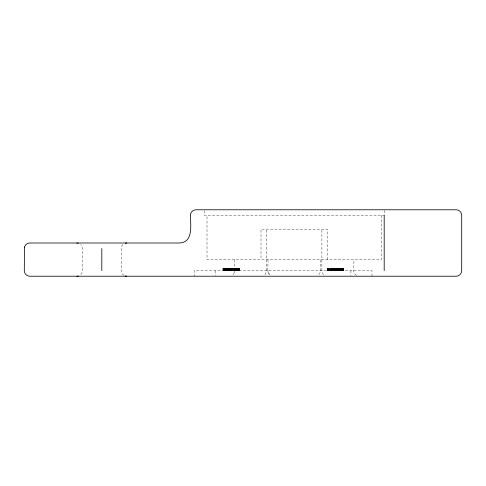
<?xml version="1.0" encoding="UTF-8"?>
<svg xmlns="http://www.w3.org/2000/svg" width="486" height="486" viewBox="0 0 486 486"><rect width="100%" height="100%" fill="white"/><g stroke="black" fill="none" stroke-linecap="round" stroke-linejoin="round"><path stroke-width="0.36" stroke-dasharray="2.43 1.82" d="M234.695 270.684L234.525 272.117L233.086 274.596L233.948 273.454M80.81 274.596L82.243 272.117L82.438 270.684L82.438 248.534L81.691 245.77L80.81 244.622M122.818 244.622L121.937 245.77L121.19 248.534L121.19 270.684L121.937 273.454L123.966 275.477M264.906 274.596L265.793 273.454L266.541 270.684L266.541 229.161M318.877 274.596C322.425 270.508 319.575 264.402 320.511 259.609M356.524 275.477C351.293 272.057 354.737 264.584 353.735 259.609M267.895 259.609C268.861 264.402 265.982 270.52 269.554 274.596M323.524 274.596L322.637 273.454L321.89 270.684L321.89 229.161M268.637 273.454L269.523 274.596M267.914 270.684L268.108 272.117M384.189 210.474L384.189 215.316L204.242 215.316L204.242 210.474M381.419 215.316L381.419 259.609L207.012 259.609L207.012 215.316M371.966 276.218L371.966 270.684L194.236 270.684L194.236 276.218M350.928 270.684L350.928 275.526M343.535 270.684L343.517 268.466L327.084 268.466L327.084 270.684M343.474 270.684L343.408 268.466L343.395 270.684M343.207 268.466L343.201 270.684M343.152 268.466L343.152 270.684M342.988 268.466L342.982 270.684M342.812 268.466L342.873 270.684M342.721 268.466L342.721 270.684M342.581 268.466L342.539 270.684M342.436 268.466L342.436 270.684M342.29 268.466L342.296 270.684M342.266 268.466L342.266 270.684M342.12 268.466L342.12 270.684M342.016 268.466L342.016 270.684M341.573 268.466L341.573 270.684M341.379 268.466L341.379 270.684M341.336 268.466L341.324 270.684M340.759 268.466L340.759 270.684M340.619 268.466L340.619 270.684M340.546 268.466L340.492 270.684M340.431 268.466L340.431 270.684M340.346 268.466L340.273 270.684M340.261 268.466L340.176 270.684M340.121 268.466L340.097 270.684M339.963 268.466L340.006 270.684M339.902 268.466L339.902 270.684M339.811 268.466L339.811 270.684M339.757 268.466L339.757 270.684M339.586 268.466L339.586 270.684M339.52 268.466L339.465 270.684M339.155 268.466L339.185 270.684M339.082 268.466L339.082 270.684M339.009 268.466L339.009 270.684M338.924 268.466L338.924 270.684M338.827 268.466L338.827 270.684M338.651 268.466L338.742 270.684M338.62 268.466L338.62 270.684M338.463 268.466L338.463 270.684M338.371 268.466L338.371 270.684M338.317 268.466L338.317 270.684M338.213 268.466L338.213 270.684M338.049 268.466L338.049 270.684M337.946 268.466L337.946 270.684M337.734 268.466L337.734 270.684M337.709 268.466L337.715 270.684M337.406 268.466L337.381 270.684M337.248 268.466L337.248 270.684L337.132 268.466M337.053 268.466L337.065 270.684M337.023 268.466L337.023 270.684M336.622 270.684L336.622 268.466L336.591 270.684M336.385 268.466L336.385 270.684M336.312 268.466L336.312 270.684M336.002 268.466L336.002 270.684M335.893 268.466L335.911 270.684M335.796 268.466L335.759 270.684M335.474 268.466L335.474 270.684M335.304 268.466L335.304 270.684M335.273 268.466L335.273 270.684M334.994 268.466L334.994 270.684M334.811 268.466L334.811 270.684M334.611 268.466L334.611 270.684M334.453 268.466L334.453 270.684M334.344 268.466L334.344 270.684M334.289 268.466L334.265 270.684M334.168 268.466L334.168 270.684M334.052 268.466L334.064 270.684M333.973 268.466L333.973 270.684M333.846 268.466L333.827 270.684M333.748 268.466L333.748 270.684M333.584 268.466L333.584 270.684M333.493 268.466L333.518 270.684M333.183 268.466L333.183 270.684M333.123 268.466L333.123 270.684M333.062 268.466L333.038 270.684M332.916 268.466L332.965 270.684M332.643 268.466L332.643 270.684M332.503 268.466L332.503 270.684M332.442 268.466L332.442 270.684M332.345 268.466L332.345 270.684M332.217 268.466L332.217 270.684M332.102 270.684L332.102 268.466L332.011 270.684M331.92 270.684L331.883 268.466L331.81 270.684M331.677 268.466L331.677 270.684M331.507 268.466L331.507 270.684M331.44 268.466L331.44 270.684M331.343 268.466L331.288 270.684M331.227 268.466L331.209 270.684M331.094 268.466L331.094 270.684M330.996 268.466L330.996 270.684M330.753 268.466L330.826 270.684M330.693 268.466L330.723 270.684M330.553 268.466L330.553 270.684M330.516 268.466L330.48 270.684M330.395 268.466L330.413 270.684M330.322 268.466L330.249 270.684M330.152 268.466L330.14 270.684M330.067 268.466L330.134 270.684M329.994 268.466L330.012 270.684M329.332 270.684L329.332 268.466L329.283 270.684M329.204 268.466L329.204 270.684M328.56 268.466L328.56 270.684M328.463 268.466L328.463 270.684M328.317 268.466L328.348 270.684M328.08 268.466L328.08 270.684M327.643 268.466L327.637 270.684M327.412 259.609L327.412 229.161L261.018 229.161L261.018 259.609M327.442 268.466L327.479 270.684M327.394 268.466L327.394 270.684M327.218 268.466L327.218 270.684M327.163 268.466L327.175 270.684M239.319 270.684L239.319 268.466L222.867 268.466L222.91 270.684M239.312 268.466L239.276 270.684M239.185 268.466L239.161 270.684M239.033 268.466L239.033 270.684M238.99 268.466L238.936 270.684M238.772 268.466L238.741 270.684M238.656 268.466L238.656 270.684M238.505 268.466L238.505 270.684M238.219 268.466L238.219 270.684M238.11 268.466L238.146 270.684M238.043 268.466L238.079 270.684M237.97 270.684L237.903 268.466L237.897 270.684M237.581 268.466L237.581 270.684M237.229 268.466L237.283 270.684M237.18 268.466L237.162 270.684M237.059 268.466L237.059 270.684M236.974 268.466L236.974 270.684M236.882 268.466L236.882 270.684M236.403 268.466L236.403 270.684M236.348 268.466L236.318 270.684M236.269 268.466L236.275 270.684M236.099 270.684L236.099 268.466L236.044 270.684M235.917 268.466L235.886 270.684L235.85 268.466M235.686 268.466L235.728 270.684M235.631 268.466L235.631 270.684M235.522 268.466L235.54 270.684M235.37 268.466L235.37 270.684M235.303 268.466L235.303 270.684M235.188 268.466L235.212 270.684L235.133 268.466M235.054 268.466L235.054 270.684M234.829 268.466L234.793 270.684M234.72 259.609L234.677 270.684L234.61 268.466M234.513 268.466L234.501 270.684M234.452 268.466L234.434 270.684M234.313 270.684L234.301 268.466L234.197 270.684M233.833 268.466L233.833 270.684M233.59 268.466L233.584 270.684M233.493 268.466L233.505 270.684M233.444 268.466L233.444 270.684M233.213 268.466L233.189 270.684M233.037 268.466L232.97 270.684M232.903 270.684L232.837 268.466L232.806 270.684M232.405 268.466L232.375 270.684M231.877 268.466L231.877 270.684M231.676 268.466L231.676 270.684M231.579 268.466L231.579 270.684M231.172 268.466L231.172 270.684M231.087 268.466L231.057 270.684M230.777 268.466L230.777 270.684M230.595 268.466L230.595 270.684M230.236 268.466L230.236 270.684M230.2 268.466L230.2 270.684M229.835 268.466L229.878 270.684M229.757 268.466L229.763 270.684M229.611 268.466L229.611 270.684M229.301 268.466L229.374 270.684M229.277 268.466L229.252 270.684M229.179 268.466L229.179 270.684M228.967 268.466L228.912 270.684M228.766 268.466L228.699 270.684M228.614 268.466L228.62 270.684M228.426 268.466L228.426 270.684M228.128 268.466L228.128 270.684M228.001 268.466L228.001 270.684M227.885 268.466L227.885 270.684M227.837 268.466L227.794 270.684M227.703 268.466L227.703 270.684M227.612 268.466L227.667 270.684M227.533 268.466L227.515 270.684M227.46 268.466L227.46 270.684M227.071 268.466L227.09 270.684M226.98 268.466L226.992 270.684M226.61 268.466L226.61 270.684M226.537 268.466L226.506 270.684M226.336 268.466L226.263 270.684M226.203 268.466L226.209 270.684M226.087 268.466L226.105 270.684M225.954 268.466L225.954 270.684M225.869 268.466L225.929 270.684M225.796 268.466L225.783 270.684M225.115 268.466L225.067 270.684M225.018 268.466L224.945 270.684M224.344 268.466L224.344 270.684M224.131 268.466L224.131 270.684M224.119 268.466L224.052 270.684M223.718 268.466L223.718 270.684M223.262 268.466L223.268 270.684M223.196 268.466L223.196 270.684M223.007 268.466L223.001 270.684M215.28 270.684L215.28 275.526M339.368 270.684L339.398 268.466L339.343 270.684M327.935 270.684L327.935 268.466L327.874 270.684M223.426 270.684L223.426 268.466L223.396 270.684"/><path stroke-width="0.73" d="M125.309 243.188L126.749 243M76.879 276.218L78.319 276.03M76.879 243L78.319 243.188M125.309 276.03L126.749 276.218M384.189 215.316L384.189 270.684M101.811 248.534L101.811 270.684M24.488 247.107L24.3 270.684C24.282 273.648 26.876 276.236 29.84 276.218L456.16 276.218C459.124 276.236 461.718 273.648 461.7 270.684L461.7 215.316C461.718 212.352 459.124 209.764 456.16 209.782L195.937 209.782C192.972 209.764 190.384 212.352 190.403 215.316C190.463 224.69 193.738 242.526 179.328 243L29.84 243C27.392 243.012 25.138 244.744 24.488 247.107"/></g></svg>
